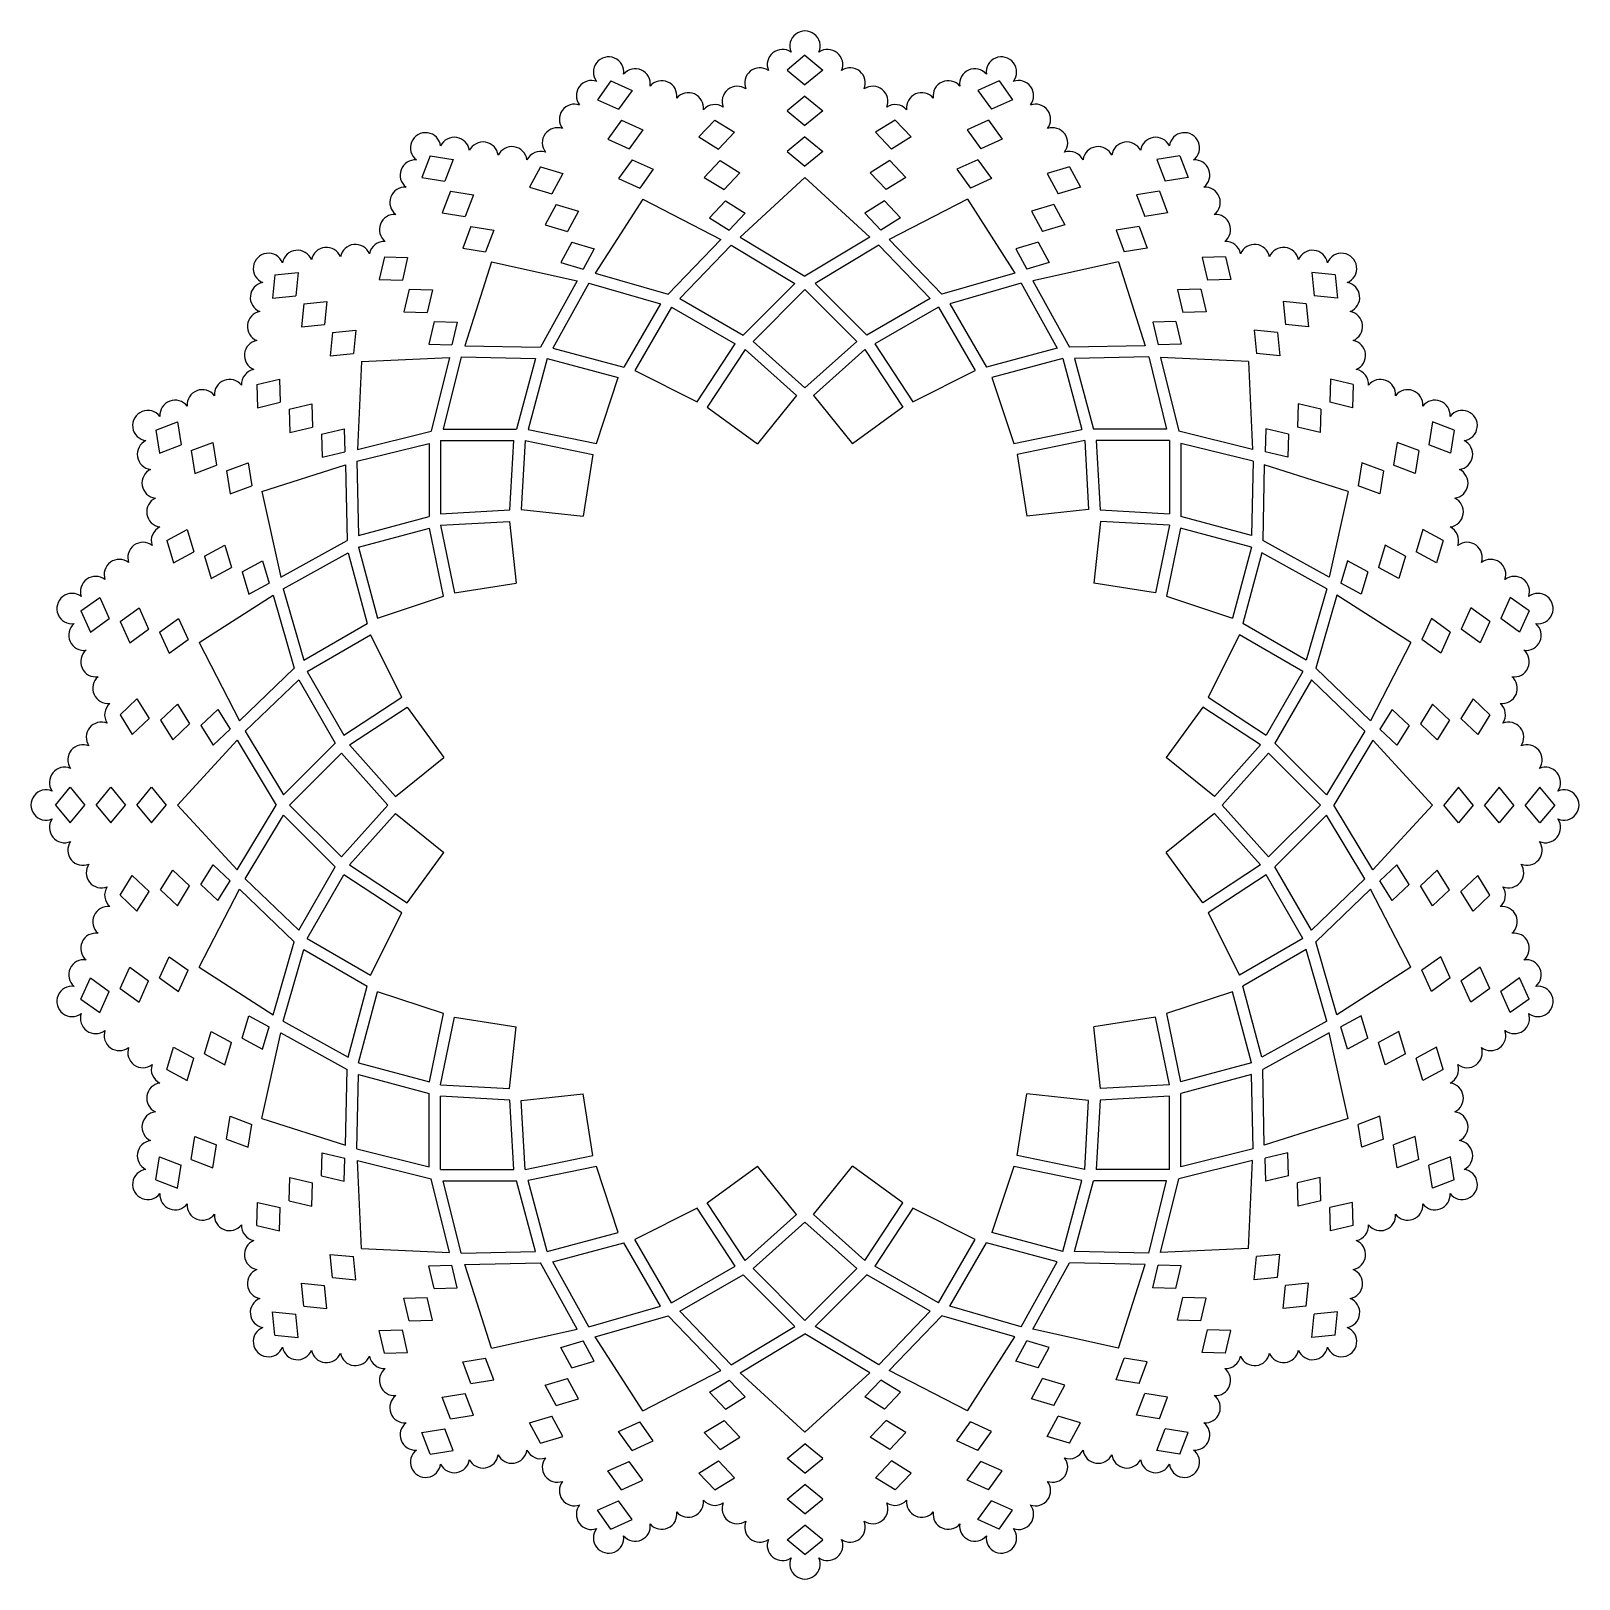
# Model space of a CAD drawing. Extents: x -93 to 331, y 65 to 273.
# Drawn here: x 127.1 to 331.1, y 64.9 to 268.9 of the extents above; entities that cross this region are included whole.
import ezdxf

# ---------------------------------------------------------------- set-up
doc = ezdxf.new("R2010")
doc.units = 0
doc.layers.get('0').update_dxf_attribs({"linetype": 'CONTINUOUS'})

msp = doc.modelspace()

# ---------------------------------------------------------------- linework, layer by layer
for p, q in [((229.08, 265.72), (226.71, 263.78)), ((229.08, 265.72), (231.45, 263.78)), ((226.71, 263.78), (229.08, 261.84)), ((231.45, 263.78), (229.08, 261.84)), ((203.51, 262.35), (201.72, 259.87)), ((203.51, 262.35), (206.31, 261.09)), ((254.65, 262.35), (251.86, 261.09)), ((254.65, 262.35), (256.44, 259.87)), ((201.72, 259.87), (204.52, 258.61)), ((206.31, 261.09), (204.52, 258.61)), ((229.08, 260.34), (226.71, 258.41)), ((229.08, 260.34), (231.45, 258.41)), ((251.86, 261.09), (253.65, 258.61)), ((256.44, 259.87), (253.65, 258.61)), ((204.9, 257.16), (203.11, 254.68)), ((204.9, 257.16), (207.7, 255.9)), ((217.2, 257.19), (215.1, 254.96)), ((217.2, 257.19), (219.8, 255.58)), ((226.71, 258.41), (229.08, 256.47)), ((231.45, 258.41), (229.08, 256.47)), ((240.96, 257.19), (238.36, 255.58)), ((240.96, 257.19), (243.06, 254.96)), ((253.26, 257.16), (250.47, 255.9)), ((253.26, 257.16), (255.05, 254.68)), ((207.7, 255.9), (205.91, 253.42)), ((219.8, 255.58), (217.7, 253.35)), ((238.36, 255.58), (240.46, 253.35)), ((250.47, 255.9), (252.26, 253.42)), ((203.11, 254.68), (205.91, 253.42)), ((215.1, 254.96), (217.7, 253.35)), ((229.08, 254.97), (226.71, 253.03)), ((226.71, 253.03), (229.08, 251.1)), ((229.08, 254.97), (231.45, 253.03)), ((231.45, 253.03), (229.08, 251.1)), ((243.06, 254.96), (240.46, 253.35)), ((255.05, 254.68), (252.26, 253.42)), ((179.69, 252.48), (178.6, 249.62)), ((179.69, 252.48), (182.71, 251.99)), ((182.71, 251.99), (181.63, 249.13)), ((194.24, 251.04), (192.79, 248.34)), ((194.24, 251.04), (197.17, 250.16)), ((206.3, 251.97), (204.51, 249.49)), ((206.3, 251.97), (209.09, 250.71)), ((217.9, 251.87), (215.8, 249.64)), ((217.9, 251.87), (220.5, 250.25)), ((240.26, 251.87), (237.66, 250.25)), ((240.26, 251.87), (242.36, 249.64)), ((251.87, 251.97), (249.08, 250.71)), ((251.87, 251.97), (253.66, 249.49)), ((263.92, 251.04), (260.99, 250.16)), ((263.92, 251.04), (265.37, 248.34)), ((278.47, 252.48), (275.45, 251.99)), ((275.45, 251.99), (276.54, 249.13)), ((278.47, 252.48), (279.56, 249.62)), ((178.6, 249.62), (181.63, 249.13)), ((197.17, 250.16), (195.72, 247.46)), ((204.51, 249.49), (207.3, 248.23)), ((209.09, 250.71), (207.3, 248.23)), ((215.8, 249.64), (218.41, 248.03)), ((220.5, 250.25), (218.41, 248.03)), ((229.08, 249.6), (220.52, 241.77)), ((229.08, 249.6), (237.64, 241.77)), ((237.66, 250.25), (239.76, 248.03)), ((242.36, 249.64), (239.76, 248.03)), ((249.08, 250.71), (250.87, 248.23)), ((253.66, 249.49), (250.87, 248.23)), ((260.99, 250.16), (262.44, 247.46)), ((279.56, 249.62), (276.54, 249.13)), ((182.38, 247.83), (181.29, 244.97)), ((182.38, 247.83), (185.4, 247.34)), ((185.4, 247.34), (184.31, 244.47)), ((192.79, 248.34), (195.72, 247.46)), ((265.37, 248.34), (262.44, 247.46)), ((275.79, 247.83), (272.76, 247.34)), ((272.76, 247.34), (273.85, 244.47)), ((275.79, 247.83), (276.87, 244.97)), ((181.29, 244.97), (184.31, 244.47)), ((196.3, 246.08), (194.85, 243.38)), ((196.3, 246.08), (199.23, 245.2)), ((199.23, 245.2), (197.78, 242.5)), ((207.69, 246.78), (201.45, 237)), ((207.69, 246.78), (217.98, 241.43)), ((218.6, 246.54), (216.5, 244.31)), ((218.6, 246.54), (221.21, 244.93)), ((221.21, 244.93), (219.11, 242.7)), ((239.56, 246.54), (236.96, 244.93)), ((236.96, 244.93), (239.06, 242.7)), ((239.56, 246.54), (241.66, 244.31)), ((250.48, 246.78), (240.18, 241.43)), ((250.48, 246.78), (256.72, 237)), ((261.86, 246.08), (258.93, 245.2)), ((258.93, 245.2), (260.38, 242.5)), ((261.86, 246.08), (263.31, 243.38)), ((276.87, 244.97), (273.85, 244.47)), ((185.06, 243.18), (183.98, 240.31)), ((185.06, 243.18), (188.08, 242.68)), ((194.85, 243.38), (197.78, 242.5)), ((216.5, 244.31), (219.11, 242.7)), ((241.66, 244.31), (239.06, 242.7)), ((263.31, 243.38), (260.38, 242.5)), ((273.1, 243.18), (270.08, 242.68)), ((273.1, 243.18), (274.19, 240.31)), ((188.08, 242.68), (187, 239.82)), ((198.35, 241.11), (196.9, 238.42)), ((198.35, 241.11), (201.29, 240.23)), ((217.98, 241.43), (211.05, 234.24)), ((220.52, 241.77), (229.08, 236.61)), ((237.64, 241.77), (229.08, 236.61)), ((240.18, 241.43), (247.12, 234.24)), ((259.81, 241.11), (256.88, 240.23)), ((259.81, 241.11), (261.26, 238.42)), ((270.08, 242.68), (271.16, 239.82)), ((173.66, 239.16), (172.96, 236.18)), ((173.66, 239.16), (176.72, 239.07)), ((176.72, 239.07), (176.02, 236.09)), ((183.98, 240.31), (187, 239.82)), ((201.29, 240.23), (199.84, 237.54)), ((219.37, 240.71), (212.57, 233.66)), ((219.37, 240.71), (227.76, 235.66)), ((238.79, 240.71), (230.41, 235.66)), ((238.79, 240.71), (245.59, 233.66)), ((256.88, 240.23), (258.33, 237.54)), ((274.19, 240.31), (271.16, 239.82)), ((284.5, 239.16), (281.44, 239.07)), ((281.44, 239.07), (282.14, 236.09)), ((284.5, 239.16), (285.21, 236.18)), ((159.23, 236.78), (158.92, 233.74)), ((159.23, 236.78), (162.28, 237.09)), ((162.28, 237.09), (161.97, 234.04)), ((187.75, 238.52), (184.25, 227.46)), ((187.75, 238.52), (199.08, 236.02)), ((196.9, 238.42), (199.84, 237.54)), ((201.45, 237), (211.05, 234.24)), ((256.72, 237), (247.12, 234.24)), ((261.26, 238.42), (258.33, 237.54)), ((270.41, 238.52), (259.09, 236.02)), ((270.41, 238.52), (273.91, 227.46)), ((298.93, 236.78), (295.89, 237.09)), ((295.89, 237.09), (296.19, 234.04)), ((298.93, 236.78), (299.24, 233.74)), ((172.96, 236.18), (176.02, 236.09)), ((176.93, 234.9), (176.23, 231.92)), ((176.93, 234.9), (179.99, 234.8)), ((179.99, 234.8), (179.29, 231.82)), ((199.08, 236.02), (194.24, 227.27)), ((200.6, 235.68), (195.87, 227.11)), ((200.6, 235.68), (210.02, 232.97)), ((227.76, 235.66), (220.93, 228.84)), ((229.08, 234.86), (222.24, 228.03)), ((229.08, 234.86), (235.92, 228.03)), ((230.41, 235.66), (237.23, 228.84)), ((257.56, 235.68), (248.15, 232.97)), ((257.56, 235.68), (262.3, 227.11)), ((259.09, 236.02), (263.92, 227.27)), ((281.23, 234.9), (278.17, 234.8)), ((278.17, 234.8), (278.87, 231.82)), ((281.23, 234.9), (281.93, 231.92)), ((285.21, 236.18), (282.14, 236.09)), ((158.92, 233.74), (161.97, 234.04)), ((163.03, 232.98), (162.72, 229.94)), ((163.03, 232.98), (166.08, 233.29)), ((166.08, 233.29), (165.77, 230.25)), ((210.02, 232.97), (205.19, 224.62)), ((212.57, 233.66), (220.93, 228.84)), ((245.59, 233.66), (237.23, 228.84)), ((248.15, 232.97), (252.98, 224.62)), ((295.13, 232.98), (292.09, 233.29)), ((292.09, 233.29), (292.4, 230.25)), ((295.13, 232.98), (295.44, 229.94)), ((299.24, 233.74), (296.19, 234.04)), ((176.23, 231.92), (179.29, 231.82)), ((180.2, 230.63), (179.5, 227.65)), ((180.2, 230.63), (183.26, 230.54)), ((183.26, 230.54), (182.56, 227.56)), ((211.5, 232.54), (206.66, 224.17)), ((211.5, 232.54), (219.88, 227.71)), ((246.66, 232.54), (238.29, 227.71)), ((246.66, 232.54), (251.5, 224.17)), ((277.96, 230.63), (274.9, 230.54)), ((274.9, 230.54), (275.6, 227.56)), ((277.96, 230.63), (278.66, 227.65)), ((281.93, 231.92), (278.87, 231.82)), ((162.72, 229.94), (165.77, 230.25)), ((166.83, 229.18), (166.52, 226.14)), ((166.83, 229.18), (169.87, 229.49)), ((169.87, 229.49), (169.57, 226.45)), ((288.29, 229.49), (288.6, 226.45)), ((291.33, 229.18), (288.29, 229.49)), ((291.33, 229.18), (291.64, 226.14)), ((295.44, 229.94), (292.4, 230.25)), ((166.52, 226.14), (169.57, 226.45)), ((179.5, 227.65), (182.56, 227.56)), ((184.25, 227.46), (194.24, 227.27)), ((195.87, 227.11), (205.19, 224.62)), ((214.85, 220.05), (219.88, 227.71)), ((221.18, 226.96), (216.19, 219.36)), ((221.18, 226.96), (227.96, 220.91)), ((222.24, 228.03), (229.08, 221.92)), ((229.08, 221.92), (235.92, 228.03)), ((236.98, 226.96), (230.2, 220.91)), ((236.98, 226.96), (241.97, 219.36)), ((238.29, 227.71), (243.31, 220.05)), ((262.3, 227.11), (252.98, 224.62)), ((273.91, 227.46), (263.92, 227.27)), ((278.66, 227.65), (275.6, 227.56)), ((291.64, 226.14), (288.6, 226.45)), ((170.63, 225.39), (170.11, 213.79)), ((170.63, 225.39), (182.22, 225.9)), ((182.22, 225.9), (179.81, 216.2)), ((183.78, 225.97), (181.42, 216.46)), ((183.78, 225.97), (193.57, 225.79)), ((193.57, 225.79), (191.07, 216.47)), ((195.12, 225.76), (192.61, 216.42)), ((195.12, 225.76), (204.46, 223.26)), ((263.04, 225.76), (253.7, 223.26)), ((263.04, 225.76), (265.55, 216.42)), ((274.38, 225.97), (264.59, 225.79)), ((264.59, 225.79), (267.09, 216.47)), ((274.38, 225.97), (276.74, 216.46)), ((287.54, 225.39), (275.94, 225.9)), ((275.94, 225.9), (278.35, 216.2)), ((287.54, 225.39), (288.05, 213.79)), ((156.86, 222.35), (159.84, 223.06)), ((159.84, 223.06), (159.93, 220)), ((201.59, 214.55), (204.46, 223.26)), ((206.66, 224.17), (214.85, 220.05)), ((243.31, 220.05), (251.5, 224.17)), ((253.7, 223.26), (256.58, 214.55)), ((298.33, 223.06), (298.24, 220)), ((301.31, 222.35), (298.33, 223.06)), ((156.86, 222.35), (156.95, 219.29)), ((227.96, 220.91), (222.82, 214.51)), ((230.2, 220.91), (235.35, 214.51)), ((301.31, 222.35), (301.22, 219.29)), ((156.95, 219.29), (159.93, 220)), ((161.12, 219.08), (164.1, 219.79)), ((161.12, 219.08), (161.21, 216.02)), ((164.1, 219.79), (164.19, 216.72)), ((216.19, 219.36), (222.82, 214.51)), ((241.97, 219.36), (235.35, 214.51)), ((294.06, 219.79), (293.97, 216.72)), ((297.05, 219.08), (294.06, 219.79)), ((297.05, 219.08), (296.95, 216.02)), ((301.22, 219.29), (298.24, 220)), ((143.53, 216.32), (146.39, 217.41)), ((143.53, 216.32), (144.02, 213.3)), ((146.39, 217.41), (146.89, 214.39)), ((161.21, 216.02), (164.19, 216.72)), ((165.38, 215.81), (168.36, 216.51)), ((168.36, 216.51), (168.45, 213.45)), ((181.42, 216.46), (191.07, 216.47)), ((192.61, 216.42), (201.59, 214.55)), ((256.58, 214.55), (265.55, 216.42)), ((276.74, 216.46), (267.09, 216.47)), ((289.8, 216.51), (289.71, 213.45)), ((292.78, 215.81), (289.8, 216.51)), ((296.95, 216.02), (293.97, 216.72)), ((311.77, 217.41), (311.28, 214.39)), ((314.63, 216.32), (311.77, 217.41)), ((314.63, 216.32), (314.14, 213.3)), ((144.02, 213.3), (146.89, 214.39)), ((148.18, 213.64), (151.05, 214.72)), ((151.05, 214.72), (151.54, 211.7)), ((165.38, 215.81), (165.47, 212.75)), ((170.04, 212.23), (179.55, 214.59)), ((170.11, 213.79), (179.81, 216.2)), ((179.55, 214.59), (179.54, 204.94)), ((181.05, 214.96), (181.04, 205.3)), ((181.05, 214.96), (190.72, 214.97)), ((190.2, 205.81), (190.72, 214.97)), ((192.22, 214.97), (191.7, 205.89)), ((192.22, 214.97), (201.12, 213.12)), ((265.94, 214.97), (257.04, 213.12)), ((265.94, 214.97), (266.46, 205.89)), ((267.44, 214.97), (267.96, 205.81)), ((277.11, 214.96), (267.44, 214.97)), ((277.11, 214.96), (277.12, 205.3)), ((288.05, 213.79), (278.35, 216.2)), ((278.61, 214.59), (278.62, 204.94)), ((288.12, 212.23), (278.61, 214.59)), ((292.78, 215.81), (292.69, 212.75)), ((307.12, 214.72), (306.62, 211.7)), ((309.98, 213.64), (307.12, 214.72)), ((314.14, 213.3), (311.28, 214.39)), ((148.18, 213.64), (148.68, 210.62)), ((165.47, 212.75), (168.45, 213.45)), ((170.04, 212.23), (170.23, 202.44)), ((201.12, 213.12), (199.87, 205.01)), ((257.04, 213.12), (258.3, 205.01)), ((288.12, 212.23), (287.94, 202.44)), ((292.69, 212.75), (289.71, 213.45)), ((309.98, 213.64), (309.49, 210.62)), ((148.68, 210.62), (151.54, 211.7)), ((152.84, 210.95), (155.7, 212.04)), ((152.84, 210.95), (153.33, 207.93)), ((155.7, 212.04), (156.19, 209.01)), ((157.49, 208.26), (168.55, 211.76)), ((168.55, 211.76), (168.74, 201.77)), ((289.61, 211.76), (289.42, 201.77)), ((300.67, 208.26), (289.61, 211.76)), ((302.46, 212.04), (301.97, 209.01)), ((305.33, 210.95), (302.46, 212.04)), ((305.33, 210.95), (304.83, 207.93)), ((309.49, 210.62), (306.62, 211.7)), ((153.33, 207.93), (156.19, 209.01)), ((157.49, 208.26), (159.99, 196.94)), ((300.67, 208.26), (298.17, 196.94)), ((304.83, 207.93), (301.97, 209.01)), ((170.23, 202.44), (179.54, 204.94)), ((181.04, 205.3), (190.2, 205.81)), ((181.04, 203.79), (190.12, 204.31)), ((190.12, 204.31), (191.01, 196.15)), ((191.7, 205.89), (199.87, 205.01)), ((266.46, 205.89), (258.3, 205.01)), ((268.04, 204.31), (267.16, 196.15)), ((267.96, 205.81), (277.12, 205.3)), ((277.12, 203.79), (268.04, 204.31)), ((287.94, 202.44), (278.62, 204.94)), ((144.97, 201.77), (147.67, 203.22)), ((147.67, 203.22), (148.55, 200.29)), ((170.25, 200.9), (179.59, 203.4)), ((181.46, 194.43), (179.59, 203.4)), ((181.04, 203.79), (182.89, 194.89)), ((277.12, 203.79), (275.27, 194.89)), ((278.57, 203.4), (276.7, 194.43)), ((287.91, 200.9), (278.57, 203.4)), ((310.49, 203.22), (309.61, 200.29)), ((313.19, 201.77), (310.49, 203.22)), ((144.97, 201.77), (145.85, 198.84)), ((145.85, 198.84), (148.55, 200.29)), ((149.94, 199.71), (152.63, 201.17)), ((152.63, 201.17), (153.51, 198.23)), ((159.99, 196.94), (168.74, 201.77)), ((160.33, 195.41), (168.9, 200.15)), ((168.9, 200.15), (171.39, 190.83)), ((170.25, 200.9), (172.75, 191.55)), ((287.91, 200.9), (285.41, 191.55)), ((289.26, 200.15), (286.77, 190.83)), ((297.83, 195.41), (289.26, 200.15)), ((298.17, 196.94), (289.42, 201.77)), ((305.53, 201.17), (304.65, 198.23)), ((308.23, 199.71), (305.53, 201.17)), ((312.31, 198.84), (309.61, 200.29)), ((313.19, 201.77), (312.31, 198.84)), ((149.94, 199.71), (150.82, 196.78)), ((150.82, 196.78), (153.51, 198.23)), ((154.9, 197.66), (157.6, 199.11)), ((157.6, 199.11), (158.48, 196.18)), ((300.57, 199.11), (299.69, 196.18)), ((303.26, 197.66), (300.57, 199.11)), ((307.35, 196.78), (304.65, 198.23)), ((308.23, 199.71), (307.35, 196.78)), ((154.9, 197.66), (155.78, 194.73)), ((155.78, 194.73), (158.48, 196.18)), ((182.89, 194.89), (191.01, 196.15)), ((275.27, 194.89), (267.16, 196.15)), ((302.38, 194.73), (299.69, 196.18)), ((303.26, 197.66), (302.38, 194.73)), ((133.66, 192.5), (136.15, 194.29)), ((136.15, 194.29), (137.4, 191.5)), ((149.23, 188.33), (159.01, 194.57)), ((159.01, 194.57), (161.78, 184.97)), ((160.33, 195.41), (163.04, 186)), ((172.75, 191.55), (181.46, 194.43)), ((276.7, 194.43), (285.41, 191.55)), ((297.83, 195.41), (295.12, 186)), ((299.15, 194.57), (296.39, 184.97)), ((308.93, 188.33), (299.15, 194.57)), ((322.02, 194.29), (320.76, 191.5)), ((324.5, 192.5), (322.02, 194.29)), ((133.66, 192.5), (134.92, 189.71)), ((138.85, 191.11), (141.34, 192.9)), ((141.34, 192.9), (142.59, 190.11)), ((316.83, 192.9), (315.57, 190.11)), ((319.31, 191.11), (316.83, 192.9)), ((324.5, 192.5), (323.24, 189.71)), ((134.92, 189.71), (137.4, 191.5)), ((138.85, 191.11), (140.11, 188.32)), ((140.11, 188.32), (142.59, 190.11)), ((144.04, 189.72), (146.53, 191.51)), ((146.53, 191.51), (147.78, 188.72)), ((163.04, 186), (171.39, 190.83)), ((295.12, 186), (286.77, 190.83)), ((311.64, 191.51), (310.38, 188.72)), ((314.12, 189.72), (311.64, 191.51)), ((318.05, 188.32), (315.57, 190.11)), ((319.31, 191.11), (318.05, 188.32)), ((323.24, 189.71), (320.76, 191.5)), ((144.04, 189.72), (145.3, 186.93)), ((145.3, 186.93), (147.78, 188.72)), ((149.23, 188.33), (154.58, 178.03)), ((163.47, 184.51), (171.84, 189.35)), ((175.97, 181.16), (171.84, 189.35)), ((286.32, 189.35), (282.2, 181.16)), ((294.69, 184.51), (286.32, 189.35)), ((308.93, 188.33), (303.58, 178.03)), ((312.86, 186.93), (310.38, 188.72)), ((314.12, 189.72), (312.86, 186.93)), ((154.58, 178.03), (161.78, 184.97)), ((163.47, 184.51), (168.3, 176.14)), ((294.69, 184.51), (289.86, 176.14)), ((303.58, 178.03), (296.39, 184.97)), ((155.3, 176.64), (162.36, 183.44)), ((162.36, 183.44), (167.17, 175.08)), ((295.81, 183.44), (290.99, 175.08)), ((302.86, 176.64), (295.81, 183.44)), ((138.82, 178.81), (141.05, 180.91)), ((141.05, 180.91), (142.66, 178.31)), ((144.15, 178.11), (146.38, 180.21)), ((146.38, 180.21), (147.99, 177.61)), ((168.3, 176.14), (175.97, 181.16)), ((169.05, 174.84), (176.65, 179.82)), ((176.65, 179.82), (181.5, 173.2)), ((281.51, 179.82), (276.66, 173.2)), ((289.11, 174.84), (281.51, 179.82)), ((282.2, 181.16), (289.86, 176.14)), ((311.79, 180.21), (310.18, 177.61)), ((314.01, 178.11), (311.79, 180.21)), ((317.11, 180.91), (315.5, 178.31)), ((319.34, 178.81), (317.11, 180.91)), ((138.82, 178.81), (140.43, 176.21)), ((140.43, 176.21), (142.66, 178.31)), ((144.15, 178.11), (145.76, 175.51)), ((145.76, 175.51), (147.99, 177.61)), ((149.47, 177.41), (151.7, 179.51)), ((151.7, 179.51), (153.31, 176.91)), ((306.46, 179.51), (304.85, 176.91)), ((308.69, 177.41), (306.46, 179.51)), ((312.4, 175.51), (310.18, 177.61)), ((314.01, 178.11), (312.4, 175.51)), ((317.73, 176.21), (315.5, 178.31)), ((319.34, 178.81), (317.73, 176.21)), ((146.41, 166.93), (154.25, 175.49)), ((149.47, 177.41), (151.08, 174.81)), ((151.08, 174.81), (153.31, 176.91)), ((154.25, 175.49), (159.4, 166.93)), ((155.3, 176.64), (160.36, 168.26)), ((302.86, 176.64), (297.81, 168.26)), ((303.91, 175.49), (298.76, 166.93)), ((311.75, 166.93), (303.91, 175.49)), ((307.08, 174.81), (304.85, 176.91)), ((308.69, 177.41), (307.08, 174.81)), ((160.36, 168.26), (167.17, 175.08)), ((161.15, 166.93), (167.99, 173.77)), ((174.09, 166.93), (167.99, 173.77)), ((169.05, 174.84), (175.1, 168.05)), ((289.11, 174.84), (283.06, 168.05)), ((290.18, 173.77), (284.07, 166.93)), ((297.01, 166.93), (290.18, 173.77)), ((297.81, 168.26), (290.99, 175.08)), ((175.1, 168.05), (181.5, 173.2)), ((283.06, 168.05), (276.66, 173.2)), ((130.3, 166.93), (132.23, 169.3)), ((132.23, 169.3), (134.17, 166.93)), ((135.67, 166.93), (137.61, 169.3)), ((137.61, 169.3), (139.54, 166.93)), ((141.04, 166.93), (142.98, 169.3)), ((142.98, 169.3), (144.91, 166.93)), ((315.18, 169.3), (313.25, 166.93)), ((317.12, 166.93), (315.18, 169.3)), ((320.56, 169.3), (318.62, 166.93)), ((322.49, 166.93), (320.56, 169.3)), ((325.93, 169.3), (323.99, 166.93)), ((327.87, 166.93), (325.93, 169.3)), ((130.3, 166.93), (132.23, 164.56)), ((132.23, 164.56), (134.17, 166.93)), ((135.67, 166.93), (137.61, 164.56)), ((137.61, 164.56), (139.54, 166.93)), ((141.04, 166.93), (142.98, 164.56)), ((142.98, 164.56), (144.91, 166.93)), ((146.41, 166.93), (154.25, 158.37)), ((154.25, 158.37), (159.4, 166.93)), ((155.3, 157.22), (160.36, 165.61)), ((160.36, 165.61), (167.17, 158.78)), ((161.15, 166.93), (167.99, 160.09)), ((167.99, 160.09), (174.09, 166.93)), ((169.05, 159.03), (175.1, 165.81)), ((175.1, 165.81), (181.5, 160.67)), ((283.06, 165.81), (276.66, 160.67)), ((289.11, 159.03), (283.06, 165.81)), ((284.07, 166.93), (290.18, 160.09)), ((297.01, 166.93), (290.18, 160.09)), ((297.81, 165.61), (290.99, 158.78)), ((302.86, 157.22), (297.81, 165.61)), ((303.91, 158.37), (298.76, 166.93)), ((311.75, 166.93), (303.91, 158.37)), ((315.18, 164.56), (313.25, 166.93)), ((317.12, 166.93), (315.18, 164.56)), ((320.56, 164.56), (318.62, 166.93)), ((322.49, 166.93), (320.56, 164.56)), ((325.93, 164.56), (323.99, 166.93)), ((327.87, 166.93), (325.93, 164.56)), ((176.65, 154.04), (181.5, 160.67)), ((281.51, 154.04), (276.66, 160.67)), ((138.82, 155.05), (140.43, 157.65)), ((140.43, 157.65), (142.66, 155.55)), ((144.15, 155.75), (145.76, 158.35)), ((145.76, 158.35), (147.99, 156.26)), ((149.47, 156.45), (151.08, 159.06)), ((151.08, 159.06), (153.31, 156.96)), ((155.3, 157.22), (162.36, 150.42)), ((162.36, 150.42), (167.17, 158.78)), ((163.47, 149.35), (168.3, 157.73)), ((175.97, 152.7), (168.3, 157.73)), ((169.05, 159.03), (176.65, 154.04)), ((289.11, 159.03), (281.51, 154.04)), ((289.86, 157.73), (282.2, 152.7)), ((294.69, 149.35), (289.86, 157.73)), ((295.81, 150.42), (290.99, 158.78)), ((302.86, 157.22), (295.81, 150.42)), ((307.08, 159.06), (304.85, 156.96)), ((308.69, 156.45), (307.08, 159.06)), ((312.4, 158.35), (310.18, 156.26)), ((314.01, 155.75), (312.4, 158.35)), ((317.73, 157.65), (315.5, 155.55)), ((319.34, 155.05), (317.73, 157.65)), ((138.82, 155.05), (141.05, 152.95)), ((141.05, 152.95), (142.66, 155.55)), ((144.15, 155.75), (146.38, 153.65)), ((146.38, 153.65), (147.99, 156.26)), ((149.23, 145.54), (154.58, 155.83)), ((149.47, 156.45), (151.7, 154.35)), ((151.7, 154.35), (153.31, 156.96)), ((154.58, 155.83), (161.78, 148.9)), ((303.58, 155.83), (296.39, 148.9)), ((308.93, 145.54), (303.58, 155.83)), ((306.46, 154.35), (304.85, 156.96)), ((308.69, 156.45), (306.46, 154.35)), ((311.79, 153.65), (310.18, 156.26)), ((314.01, 155.75), (311.79, 153.65)), ((317.11, 152.95), (315.5, 155.55)), ((319.34, 155.05), (317.11, 152.95)), ((171.84, 144.51), (175.97, 152.7)), ((282.2, 152.7), (286.32, 144.51)), ((163.47, 149.35), (171.84, 144.51)), ((294.69, 149.35), (286.32, 144.51)), ((144.04, 144.15), (145.3, 146.94)), ((145.3, 146.94), (147.78, 145.15)), ((159.01, 139.3), (161.78, 148.9)), ((160.33, 138.45), (163.04, 147.87)), ((163.04, 147.87), (171.39, 143.04)), ((295.12, 147.87), (286.77, 143.04)), ((297.83, 138.45), (295.12, 147.87)), ((299.15, 139.3), (296.39, 148.9)), ((312.86, 146.94), (310.38, 145.15)), ((314.12, 144.15), (312.86, 146.94)), ((138.85, 142.75), (140.11, 145.55)), ((140.11, 145.55), (142.59, 143.76)), ((146.53, 142.36), (147.78, 145.15)), ((149.23, 145.54), (159.01, 139.3)), ((308.93, 145.54), (299.15, 139.3)), ((311.64, 142.36), (310.38, 145.15)), ((318.05, 145.55), (315.57, 143.76)), ((319.31, 142.75), (318.05, 145.55)), ((133.66, 141.36), (134.92, 144.16)), ((134.92, 144.16), (137.4, 142.37)), ((141.34, 140.96), (142.59, 143.76)), ((144.04, 144.15), (146.53, 142.36)), ((168.9, 133.72), (171.39, 143.04)), ((289.26, 133.72), (286.77, 143.04)), ((314.12, 144.15), (311.64, 142.36)), ((316.83, 140.96), (315.57, 143.76)), ((323.24, 144.16), (320.76, 142.37)), ((324.5, 141.36), (323.24, 144.16)), ((133.66, 141.36), (136.15, 139.57)), ((136.15, 139.57), (137.4, 142.37)), ((138.85, 142.75), (141.34, 140.96)), ((170.25, 132.97), (172.75, 142.31)), ((181.46, 139.44), (172.75, 142.31)), ((285.41, 142.31), (276.7, 139.44)), ((287.91, 132.97), (285.41, 142.31)), ((319.31, 142.75), (316.83, 140.96)), ((322.02, 139.57), (320.76, 142.37)), ((324.5, 141.36), (322.02, 139.57)), ((154.9, 136.2), (155.78, 139.14)), ((155.78, 139.14), (158.48, 137.69)), ((179.59, 130.46), (181.46, 139.44)), ((181.04, 130.07), (182.89, 138.97)), ((182.89, 138.97), (191.01, 137.72)), ((275.27, 138.97), (267.16, 137.72)), ((277.12, 130.07), (275.27, 138.97)), ((276.7, 139.44), (278.57, 130.46)), ((302.38, 139.14), (299.69, 137.69)), ((303.26, 136.2), (302.38, 139.14)), ((149.94, 134.15), (150.82, 137.08)), ((150.82, 137.08), (153.51, 135.63)), ((157.49, 125.6), (159.99, 136.93)), ((157.6, 134.75), (158.48, 137.69)), ((159.99, 136.93), (168.74, 132.09)), ((160.33, 138.45), (168.9, 133.72)), ((190.12, 129.56), (191.01, 137.72)), ((268.04, 129.56), (267.16, 137.72)), ((297.83, 138.45), (289.26, 133.72)), ((298.17, 136.93), (289.42, 132.09)), ((300.67, 125.6), (298.17, 136.93)), ((300.57, 134.75), (299.69, 137.69)), ((307.35, 137.08), (304.65, 135.63)), ((308.23, 134.15), (307.35, 137.08)), ((144.97, 132.09), (145.85, 135.02)), ((145.85, 135.02), (148.55, 133.57)), ((152.63, 132.7), (153.51, 135.63)), ((154.9, 136.2), (157.6, 134.75)), ((303.26, 136.2), (300.57, 134.75)), ((305.53, 132.7), (304.65, 135.63)), ((312.31, 135.02), (309.61, 133.57)), ((313.19, 132.09), (312.31, 135.02)), ((147.67, 130.64), (148.55, 133.57)), ((149.94, 134.15), (152.63, 132.7)), ((170.25, 132.97), (179.59, 130.46)), ((287.91, 132.97), (278.57, 130.46)), ((308.23, 134.15), (305.53, 132.7)), ((310.49, 130.64), (309.61, 133.57)), ((144.97, 132.09), (147.67, 130.64)), ((168.55, 122.1), (168.74, 132.09)), ((170.04, 121.63), (170.23, 131.42)), ((170.23, 131.42), (179.54, 128.92)), ((287.94, 131.42), (278.62, 128.92)), ((288.12, 121.63), (287.94, 131.42)), ((289.61, 122.1), (289.42, 132.09)), ((313.19, 132.09), (310.49, 130.64)), ((179.55, 119.27), (179.54, 128.92)), ((181.04, 130.07), (190.12, 129.56)), ((181.05, 118.9), (181.04, 128.57)), ((190.2, 128.05), (181.04, 128.57)), ((191.7, 127.97), (199.87, 128.86)), ((201.12, 120.74), (199.87, 128.86)), ((257.04, 120.74), (258.3, 128.86)), ((266.46, 127.97), (258.3, 128.86)), ((277.12, 128.57), (267.96, 128.05)), ((277.12, 130.07), (268.04, 129.56)), ((277.11, 118.9), (277.12, 128.57)), ((278.61, 119.27), (278.62, 128.92)), ((190.72, 118.89), (190.2, 128.05)), ((192.22, 118.89), (191.7, 127.97)), ((265.94, 118.89), (266.46, 127.97)), ((267.96, 128.05), (267.44, 118.89)), ((152.84, 122.91), (153.33, 125.93)), ((153.33, 125.93), (156.19, 124.85)), ((155.7, 121.83), (156.19, 124.85)), ((157.49, 125.6), (168.55, 122.1)), ((300.67, 125.6), (289.61, 122.1)), ((304.83, 125.93), (301.97, 124.85)), ((302.46, 121.83), (301.97, 124.85)), ((305.33, 122.91), (304.83, 125.93)), ((148.18, 120.23), (148.68, 123.25)), ((148.68, 123.25), (151.54, 122.16)), ((152.84, 122.91), (155.7, 121.83)), ((305.33, 122.91), (302.46, 121.83)), ((309.49, 123.25), (306.62, 122.16)), ((309.98, 120.23), (309.49, 123.25)), ((143.53, 117.54), (144.02, 120.56)), ((144.02, 120.56), (146.89, 119.48)), ((151.05, 119.14), (151.54, 122.16)), ((165.38, 118.05), (165.47, 121.11)), ((165.47, 121.11), (168.45, 120.41)), ((168.36, 117.35), (168.45, 120.41)), ((170.04, 121.63), (179.55, 119.27)), ((192.22, 118.89), (201.12, 120.74)), ((265.94, 118.89), (257.04, 120.74)), ((288.12, 121.63), (278.61, 119.27)), ((292.69, 121.11), (289.71, 120.41)), ((289.8, 117.35), (289.71, 120.41)), ((292.78, 118.05), (292.69, 121.11)), ((307.12, 119.14), (306.62, 122.16)), ((314.14, 120.56), (311.28, 119.48)), ((314.63, 117.54), (314.14, 120.56)), ((146.39, 116.45), (146.89, 119.48)), ((148.18, 120.23), (151.05, 119.14)), ((170.63, 108.48), (170.11, 120.07)), ((170.11, 120.07), (179.81, 117.66)), ((181.05, 118.9), (190.72, 118.89)), ((201.59, 119.31), (192.61, 117.44)), ((204.46, 110.6), (201.59, 119.31)), ((216.19, 114.5), (222.82, 119.35)), ((227.96, 112.95), (222.82, 119.35)), ((230.2, 112.95), (235.35, 119.35)), ((241.97, 114.5), (235.35, 119.35)), ((256.58, 119.31), (253.7, 110.6)), ((265.55, 117.44), (256.58, 119.31)), ((277.11, 118.9), (267.44, 118.89)), ((288.05, 120.07), (278.35, 117.66)), ((287.54, 108.48), (288.05, 120.07)), ((309.98, 120.23), (307.12, 119.14)), ((311.77, 116.45), (311.28, 119.48)), ((143.53, 117.54), (146.39, 116.45)), ((161.12, 114.78), (161.21, 117.84)), ((161.21, 117.84), (164.19, 117.14)), ((164.1, 114.08), (164.19, 117.14)), ((165.38, 118.05), (168.36, 117.35)), ((182.22, 107.96), (179.81, 117.66)), ((181.42, 117.4), (191.07, 117.39)), ((183.78, 107.89), (181.42, 117.4)), ((193.57, 108.08), (191.07, 117.39)), ((195.12, 108.11), (192.61, 117.44)), ((263.04, 108.11), (265.55, 117.44)), ((264.59, 108.08), (267.09, 117.39)), ((276.74, 117.4), (267.09, 117.39)), ((274.38, 107.89), (276.74, 117.4)), ((275.94, 107.96), (278.35, 117.66)), ((292.78, 118.05), (289.8, 117.35)), ((296.95, 117.84), (293.97, 117.14)), ((294.06, 114.08), (293.97, 117.14)), ((297.05, 114.78), (296.95, 117.84)), ((314.63, 117.54), (311.77, 116.45)), ((156.86, 111.51), (156.95, 114.57)), ((156.95, 114.57), (159.93, 113.87)), ((161.12, 114.78), (164.1, 114.08)), ((221.18, 106.9), (216.19, 114.5)), ((236.98, 106.9), (241.97, 114.5)), ((297.05, 114.78), (294.06, 114.08)), ((301.22, 114.57), (298.24, 113.87)), ((301.31, 111.51), (301.22, 114.57)), ((159.84, 110.81), (159.93, 113.87)), ((214.85, 113.82), (206.66, 109.69)), ((219.88, 106.15), (214.85, 113.82)), ((221.18, 106.9), (227.96, 112.95)), ((236.98, 106.9), (230.2, 112.95)), ((243.31, 113.82), (238.29, 106.15)), ((251.5, 109.69), (243.31, 113.82)), ((298.33, 110.81), (298.24, 113.87)), ((156.86, 111.51), (159.84, 110.81)), ((195.12, 108.11), (204.46, 110.6)), ((229.08, 111.94), (222.24, 105.84)), ((235.92, 105.84), (229.08, 111.94)), ((263.04, 108.11), (253.7, 110.6)), ((301.31, 111.51), (298.33, 110.81)), ((170.63, 108.48), (182.22, 107.96)), ((195.87, 106.75), (205.19, 109.24)), ((210.02, 100.89), (205.19, 109.24)), ((211.5, 101.32), (206.66, 109.69)), ((246.66, 101.32), (251.5, 109.69)), ((248.15, 100.89), (252.98, 109.24)), ((262.3, 106.75), (252.98, 109.24)), ((287.54, 108.48), (275.94, 107.96)), ((166.52, 107.72), (169.57, 107.42)), ((166.83, 104.68), (166.52, 107.72)), ((169.87, 104.37), (169.57, 107.42)), ((179.5, 106.21), (182.56, 106.3)), ((180.2, 103.23), (179.5, 106.21)), ((183.26, 103.32), (182.56, 106.3)), ((183.78, 107.89), (193.57, 108.08)), ((184.25, 106.4), (194.24, 106.59)), ((187.75, 95.34), (184.25, 106.4)), ((199.08, 97.84), (194.24, 106.59)), ((200.6, 98.18), (195.87, 106.75)), ((211.5, 101.32), (219.88, 106.15)), ((246.66, 101.32), (238.29, 106.15)), ((257.56, 98.18), (262.3, 106.75)), ((259.09, 97.84), (263.92, 106.59)), ((273.91, 106.4), (263.92, 106.59)), ((274.38, 107.89), (264.59, 108.08)), ((270.41, 95.34), (273.91, 106.4)), ((274.9, 103.32), (275.6, 106.3)), ((278.66, 106.21), (275.6, 106.3)), ((277.96, 103.23), (278.66, 106.21)), ((288.29, 104.37), (288.6, 107.42)), ((291.64, 107.72), (288.6, 107.42)), ((291.33, 104.68), (291.64, 107.72)), ((166.83, 104.68), (169.87, 104.37)), ((212.57, 100.21), (220.93, 105.03)), ((227.76, 98.21), (220.93, 105.03)), ((229.08, 99), (222.24, 105.84)), ((229.08, 99), (235.92, 105.84)), ((230.41, 98.21), (237.23, 105.03)), ((245.59, 100.21), (237.23, 105.03)), ((291.33, 104.68), (288.29, 104.37)), ((163.03, 100.88), (162.72, 103.93)), ((162.72, 103.93), (165.77, 103.62)), ((166.08, 100.57), (165.77, 103.62)), ((176.23, 101.95), (179.29, 102.04)), ((179.99, 99.06), (179.29, 102.04)), ((180.2, 103.23), (183.26, 103.32)), ((277.96, 103.23), (274.9, 103.32)), ((278.17, 99.06), (278.87, 102.04)), ((281.93, 101.95), (278.87, 102.04)), ((292.09, 100.57), (292.4, 103.62)), ((295.44, 103.93), (292.4, 103.62)), ((295.13, 100.88), (295.44, 103.93)), ((159.23, 97.08), (158.92, 100.13)), ((158.92, 100.13), (161.97, 99.82)), ((163.03, 100.88), (166.08, 100.57)), ((176.93, 98.97), (176.23, 101.95)), ((200.6, 98.18), (210.02, 100.89)), ((219.37, 93.15), (212.57, 100.21)), ((238.79, 93.15), (245.59, 100.21)), ((257.56, 98.18), (248.15, 100.89)), ((281.23, 98.97), (281.93, 101.95)), ((295.13, 100.88), (292.09, 100.57)), ((299.24, 100.13), (296.19, 99.82)), ((298.93, 97.08), (299.24, 100.13)), ((162.28, 96.77), (161.97, 99.82)), ((176.93, 98.97), (179.99, 99.06)), ((201.45, 96.86), (211.05, 99.63)), ((217.98, 92.43), (211.05, 99.63)), ((219.37, 93.15), (227.76, 98.21)), ((238.79, 93.15), (230.41, 98.21)), ((240.18, 92.43), (247.12, 99.63)), ((256.72, 96.86), (247.12, 99.63)), ((281.23, 98.97), (278.17, 99.06)), ((295.89, 96.77), (296.19, 99.82)), ((159.23, 97.08), (162.28, 96.77)), ((172.96, 97.69), (176.02, 97.78)), ((173.66, 94.71), (172.96, 97.69)), ((176.72, 94.8), (176.02, 97.78)), ((187.75, 95.34), (199.08, 97.84)), ((196.9, 95.45), (199.84, 96.33)), ((201.29, 93.63), (199.84, 96.33)), ((207.69, 87.08), (201.45, 96.86)), ((220.52, 92.1), (229.08, 97.25)), ((237.64, 92.1), (229.08, 97.25)), ((250.48, 87.08), (256.72, 96.86)), ((256.88, 93.63), (258.33, 96.33)), ((261.26, 95.45), (258.33, 96.33)), ((270.41, 95.34), (259.09, 97.84)), ((281.44, 94.8), (282.14, 97.78)), ((285.21, 97.69), (282.14, 97.78)), ((284.5, 94.71), (285.21, 97.69)), ((298.93, 97.08), (295.89, 96.77)), ((173.66, 94.71), (176.72, 94.8)), ((183.98, 93.55), (187, 94.04)), ((188.08, 91.18), (187, 94.04)), ((198.35, 92.75), (196.9, 95.45)), ((259.81, 92.75), (261.26, 95.45)), ((270.08, 91.18), (271.16, 94.04)), ((274.19, 93.55), (271.16, 94.04)), ((284.5, 94.71), (281.44, 94.8)), ((185.06, 90.69), (183.98, 93.55)), ((198.35, 92.75), (201.29, 93.63)), ((207.69, 87.08), (217.98, 92.43)), ((229.08, 84.27), (220.52, 92.1)), ((229.08, 84.27), (237.64, 92.1)), ((250.48, 87.08), (240.18, 92.43)), ((259.81, 92.75), (256.88, 93.63)), ((273.1, 90.69), (274.19, 93.55)), ((185.06, 90.69), (188.08, 91.18)), ((194.85, 90.48), (197.78, 91.36)), ((196.3, 87.79), (194.85, 90.48)), ((199.23, 88.67), (197.78, 91.36)), ((216.5, 89.55), (219.11, 91.16)), ((221.21, 88.93), (219.11, 91.16)), ((236.96, 88.93), (239.06, 91.16)), ((241.66, 89.55), (239.06, 91.16)), ((258.93, 88.67), (260.38, 91.36)), ((263.31, 90.48), (260.38, 91.36)), ((261.86, 87.79), (263.31, 90.48)), ((273.1, 90.69), (270.08, 91.18)), ((181.29, 88.9), (184.31, 89.39)), ((182.38, 86.03), (181.29, 88.9)), ((185.4, 86.53), (184.31, 89.39)), ((196.3, 87.79), (199.23, 88.67)), ((218.6, 87.32), (216.5, 89.55)), ((218.6, 87.32), (221.21, 88.93)), ((239.56, 87.32), (236.96, 88.93)), ((239.56, 87.32), (241.66, 89.55)), ((261.86, 87.79), (258.93, 88.67)), ((272.76, 86.53), (273.85, 89.39)), ((276.87, 88.9), (273.85, 89.39)), ((275.79, 86.03), (276.87, 88.9)), ((182.38, 86.03), (185.4, 86.53)), ((192.79, 85.52), (195.72, 86.4)), ((197.17, 83.7), (195.72, 86.4)), ((215.8, 84.23), (218.41, 85.84)), ((220.5, 83.61), (218.41, 85.84)), ((237.66, 83.61), (239.76, 85.84)), ((242.36, 84.23), (239.76, 85.84)), ((260.99, 83.7), (262.44, 86.4)), ((265.37, 85.52), (262.44, 86.4)), ((275.79, 86.03), (272.76, 86.53)), ((178.6, 84.24), (181.63, 84.74)), ((179.69, 81.38), (178.6, 84.24)), ((182.71, 81.87), (181.63, 84.74)), ((194.24, 82.82), (192.79, 85.52)), ((194.24, 82.82), (197.17, 83.7)), ((204.51, 84.38), (207.3, 85.63)), ((206.3, 81.89), (204.51, 84.38)), ((209.09, 83.15), (207.3, 85.63)), ((217.9, 82), (215.8, 84.23)), ((240.26, 82), (242.36, 84.23)), ((249.08, 83.15), (250.87, 85.63)), ((253.66, 84.38), (250.87, 85.63)), ((251.87, 81.89), (253.66, 84.38)), ((263.92, 82.82), (260.99, 83.7)), ((263.92, 82.82), (265.37, 85.52)), ((275.45, 81.87), (276.54, 84.74)), ((279.56, 84.24), (276.54, 84.74)), ((278.47, 81.38), (279.56, 84.24)), ((179.69, 81.38), (182.71, 81.87)), ((206.3, 81.89), (209.09, 83.15)), ((217.9, 82), (220.5, 83.61)), ((226.71, 80.83), (229.08, 82.77)), ((231.45, 80.83), (229.08, 82.77)), ((240.26, 82), (237.66, 83.61)), ((251.87, 81.89), (249.08, 83.15)), ((278.47, 81.38), (275.45, 81.87)), ((203.11, 79.19), (205.91, 80.44)), ((207.7, 77.96), (205.91, 80.44)), ((215.1, 78.9), (217.7, 80.51)), ((219.8, 78.28), (217.7, 80.51)), ((229.08, 78.89), (226.71, 80.83)), ((229.08, 78.89), (231.45, 80.83)), ((238.36, 78.28), (240.46, 80.51)), ((243.06, 78.9), (240.46, 80.51)), ((250.47, 77.96), (252.26, 80.44)), ((255.05, 79.19), (252.26, 80.44)), ((204.9, 76.7), (203.11, 79.19)), ((204.9, 76.7), (207.7, 77.96)), ((217.2, 76.67), (215.1, 78.9)), ((217.2, 76.67), (219.8, 78.28)), ((240.96, 76.67), (238.36, 78.28)), ((240.96, 76.67), (243.06, 78.9)), ((253.26, 76.7), (250.47, 77.96)), ((253.26, 76.7), (255.05, 79.19)), ((226.71, 75.46), (229.08, 77.39)), ((231.45, 75.46), (229.08, 77.39)), ((201.72, 74), (204.52, 75.25)), ((203.51, 71.51), (201.72, 74)), ((206.31, 72.77), (204.52, 75.25)), ((229.08, 73.52), (226.71, 75.46)), ((229.08, 73.52), (231.45, 75.46)), ((251.86, 72.77), (253.65, 75.25)), ((256.44, 74), (253.65, 75.25)), ((254.65, 71.51), (256.44, 74)), ((203.51, 71.51), (206.31, 72.77)), ((226.71, 70.08), (229.08, 72.02)), ((231.45, 70.08), (229.08, 72.02)), ((254.65, 71.51), (251.86, 72.77)), ((229.08, 68.15), (226.71, 70.08)), ((229.08, 68.15), (231.45, 70.08))]:
    msp.add_line(p, q)
for centre, start, end in [((229.08, 266.93), 336.9872, 203.0128), ((203.2, 263.52), 351.9872, 218.0128), ((226.11, 264.5), 55.4402, 203.0128), ((232.06, 264.5), 336.9872, 124.5598), ((254.96, 263.52), 321.9872, 188.0128), ((206.7, 261.95), 351.9872, 139.5598), ((223.13, 262.07), 55.4402, 203.0128), ((235.03, 262.07), 336.9872, 124.5598), ((251.46, 261.95), 40.4402, 188.0128), ((200.95, 260.41), 70.4402, 218.0128), ((210.2, 260.37), 351.9872, 139.5598), ((220.16, 259.64), 55.4402, 202.1203), ((238.01, 259.64), 337.8797, 124.5598), ((238.01, 259.64), 337.8797, 124.5598), ((247.96, 260.37), 40.4402, 188.0128), ((257.21, 260.41), 321.9872, 109.5598), ((198.71, 257.29), 70.4402, 218.0128), ((213.71, 258.8), 352.8797, 139.5598), ((213.71, 258.8), 352.8797, 139.5598), ((217.19, 257.23), 56.3327, 138.6673), ((240.97, 257.23), 41.3327, 123.6673), ((244.46, 258.8), 40.4402, 187.1203), ((259.45, 257.29), 321.9872, 109.5598), ((179.08, 253.53), 6.9872, 233.0128), ((196.46, 254.18), 70.4402, 217.1203), ((261.7, 254.18), 322.8797, 109.5598), ((261.7, 254.18), 322.8797, 109.5598), ((279.08, 253.53), 306.9872, 173.0128), ((182.87, 252.92), 6.9872, 154.5598), ((186.66, 252.3), 6.9872, 154.5598), ((190.45, 251.69), 7.8797, 154.5598), ((190.45, 251.69), 7.8797, 154.5598), ((194.23, 251.07), 71.3327, 153.6673), ((263.93, 251.07), 26.3327, 108.6673), ((267.71, 251.69), 25.4402, 172.1203), ((271.5, 252.3), 25.4402, 173.0128), ((275.29, 252.92), 25.4402, 173.0128), ((177.72, 249.94), 85.4402, 233.0128), ((280.44, 249.94), 306.9872, 94.5598), ((176.36, 246.35), 85.4402, 233.0128), ((281.81, 246.35), 306.9872, 94.5598), ((174.99, 242.76), 85.4402, 232.1203), ((283.17, 242.76), 307.8797, 94.5598), ((283.17, 242.76), 307.8797, 94.5598), ((169.83, 238.8), 22.8797, 169.5598), ((169.83, 238.8), 22.8797, 169.5598), ((173.64, 239.19), 86.3327, 168.6673), ((284.52, 239.19), 11.3327, 93.6673), ((288.33, 238.8), 10.4402, 157.1203), ((158.37, 237.64), 21.9872, 248.0128), ((162.19, 238.03), 21.9872, 169.5598), ((166.01, 238.42), 21.9872, 169.5598), ((292.15, 238.42), 10.4402, 158.0128), ((295.97, 238.03), 10.4402, 158.0128), ((299.79, 237.64), 291.9872, 158.0128), ((157.98, 233.82), 100.4402, 248.0128), ((300.18, 233.82), 291.9872, 79.5598), ((157.6, 230), 100.4402, 248.0128), ((300.56, 230), 291.9872, 79.5598), ((157.21, 226.18), 100.4402, 247.1203), ((300.95, 226.18), 292.8797, 79.5598), ((300.95, 226.18), 292.8797, 79.5598), ((153.25, 221.02), 37.8797, 184.5598), ((153.25, 221.02), 37.8797, 184.5598), ((156.83, 222.37), 101.3327, 183.6673), ((301.34, 222.37), 356.3327, 78.6673), ((304.91, 221.02), 355.4402, 142.1203), ((149.66, 219.66), 36.9872, 184.5598), ((308.5, 219.66), 355.4402, 143.0128), ((142.48, 216.93), 36.9872, 263.0128), ((146.07, 218.29), 36.9872, 184.5598), ((312.09, 218.29), 355.4402, 143.0128), ((315.68, 216.93), 276.9872, 143.0128), ((143.09, 213.14), 115.4402, 263.0128), ((315.07, 213.14), 276.9872, 64.5598), ((143.71, 209.35), 115.4402, 263.0128), ((314.45, 209.35), 276.9872, 64.5598), ((144.33, 205.56), 115.4402, 262.1203), ((313.84, 205.56), 277.8797, 64.5598), ((313.84, 205.56), 277.8797, 64.5598), ((144.94, 201.78), 116.3327, 198.6673), ((313.22, 201.78), 341.3327, 63.6673), ((141.84, 199.55), 52.8797, 199.5598), ((141.84, 199.55), 52.8797, 199.5598), ((316.33, 199.55), 340.4402, 127.1203), ((138.72, 197.3), 51.9872, 199.5598), ((319.44, 197.3), 340.4402, 128.0128), ((135.6, 195.06), 51.9872, 199.5598), ((322.56, 195.06), 340.4402, 128.0128), ((132.49, 192.81), 51.9872, 278.0128), ((325.67, 192.81), 261.9872, 128.0128), ((134.06, 189.31), 130.4402, 278.0128), ((324.1, 189.31), 261.9872, 49.5598), ((135.64, 185.81), 130.4402, 278.0128), ((322.52, 185.81), 261.9872, 49.5598), ((137.22, 182.31), 130.4402, 277.1203), ((320.95, 182.31), 262.8797, 49.5598), ((320.95, 182.31), 262.8797, 49.5598), ((138.79, 178.82), 131.3327, 213.6673), ((319.38, 178.82), 326.3327, 48.6673), ((136.37, 175.86), 67.8797, 214.5598), ((136.37, 175.86), 67.8797, 214.5598), ((321.79, 175.86), 325.4402, 112.1203), ((133.94, 172.88), 66.9872, 214.5598), ((324.22, 172.88), 325.4402, 113.0128), ((131.51, 169.91), 66.9872, 214.5598), ((326.65, 169.91), 325.4402, 113.0128), ((129.08, 166.93), 66.9872, 293.0128), ((329.08, 166.93), 246.9872, 113.0128), ((131.51, 163.96), 145.4402, 293.0128), ((326.65, 163.96), 246.9872, 34.5598), ((133.94, 160.98), 145.4402, 293.0128), ((324.22, 160.98), 246.9872, 34.5598), ((136.37, 158.01), 145.4402, 292.1203), ((321.79, 158.01), 247.8797, 34.5598), ((321.79, 158.01), 247.8797, 34.5598), ((138.79, 155.04), 146.3327, 228.6673), ((319.38, 155.04), 311.3327, 33.6673), ((137.22, 151.56), 82.8797, 229.5598), ((137.22, 151.56), 82.8797, 229.5598), ((320.95, 151.56), 310.4402, 97.1203), ((135.64, 148.05), 81.9872, 229.5598), ((322.52, 148.05), 310.4402, 98.0128), ((134.06, 144.55), 81.9872, 229.5598), ((324.1, 144.55), 310.4402, 98.0128), ((132.49, 141.05), 81.9872, 308.0128), ((325.67, 141.05), 231.9872, 98.0128), ((135.6, 138.8), 160.4402, 308.0128), ((322.56, 138.8), 231.9872, 19.5598), ((138.72, 136.56), 160.4402, 308.0128), ((319.44, 136.56), 231.9872, 19.5598), ((141.84, 134.31), 160.4402, 307.1203), ((316.33, 134.31), 232.8797, 19.5598), ((316.33, 134.31), 232.8797, 19.5598), ((144.94, 132.08), 161.3327, 243.6673), ((313.22, 132.08), 296.3327, 18.6673), ((144.33, 128.31), 97.8797, 244.5598), ((144.33, 128.31), 97.8797, 244.5598), ((313.84, 128.31), 295.4402, 82.1203), ((143.71, 124.51), 96.9872, 244.5598), ((314.45, 124.51), 295.4402, 83.0128), ((143.09, 120.72), 96.9872, 244.5598), ((315.07, 120.72), 295.4402, 83.0128), ((142.48, 116.93), 96.9872, 323.0128), ((315.68, 116.93), 216.9872, 83.0128), ((146.07, 115.57), 175.4402, 323.0128), ((149.66, 114.21), 175.4402, 323.0128), ((308.5, 114.21), 216.9872, 4.5598), ((312.09, 115.57), 216.9872, 4.5598), ((153.25, 112.84), 175.4402, 322.1203), ((304.91, 112.84), 217.8797, 4.5598), ((304.91, 112.84), 217.8797, 4.5598), ((156.83, 111.49), 176.3327, 258.6673), ((301.34, 111.49), 281.3327, 3.6673), ((157.21, 107.69), 112.8797, 259.5598), ((157.21, 107.69), 112.8797, 259.5598), ((300.95, 107.69), 280.4402, 67.1203), ((157.6, 103.86), 111.9872, 259.5598), ((300.56, 103.86), 280.4402, 68.0128), ((157.98, 100.04), 111.9872, 259.5598), ((300.18, 100.04), 280.4402, 68.0128), ((158.37, 96.22), 111.9872, 338.0128), ((299.79, 96.22), 201.9872, 68.0128), ((162.19, 95.83), 190.4402, 338.0128), ((166.01, 95.45), 190.4402, 338.0128), ((169.83, 95.06), 190.4402, 337.1203), ((173.64, 94.68), 191.3327, 273.6673), ((284.52, 94.68), 266.3327, 348.6673), ((288.33, 95.06), 202.8797, 349.5598), ((288.33, 95.06), 202.8797, 349.5598), ((292.15, 95.45), 201.9872, 349.5598), ((295.97, 95.83), 201.9872, 349.5598), ((174.99, 91.1), 127.8797, 274.5598), ((174.99, 91.1), 127.8797, 274.5598), ((283.17, 91.1), 265.4402, 52.1203), ((176.36, 87.51), 126.9872, 274.5598), ((281.81, 87.51), 265.4402, 53.0128), ((177.72, 83.92), 126.9872, 274.5598), ((280.44, 83.92), 265.4402, 53.0128), ((179.08, 80.33), 126.9872, 353.0128), ((190.45, 82.18), 205.4402, 352.1203), ((194.23, 82.79), 206.3327, 288.6673), ((263.93, 82.79), 251.3327, 333.6673), ((267.71, 82.18), 187.8797, 334.5598), ((267.71, 82.18), 187.8797, 334.5598), ((279.08, 80.33), 186.9872, 53.0128), ((182.87, 80.94), 205.4402, 353.0128), ((186.66, 81.56), 205.4402, 353.0128), ((196.46, 79.69), 142.8797, 289.5598), ((196.46, 79.69), 142.8797, 289.5598), ((261.7, 79.69), 250.4402, 37.1203), ((271.5, 81.56), 186.9872, 334.5598), ((275.29, 80.94), 186.9872, 334.5598), ((198.71, 76.57), 141.9872, 289.5598), ((259.45, 76.57), 250.4402, 38.0128), ((200.95, 73.46), 141.9872, 289.5598), ((210.2, 73.49), 220.4402, 8.0128), ((213.71, 75.07), 220.4402, 7.1203), ((217.19, 76.64), 221.3327, 303.6673), ((220.16, 74.22), 157.8797, 304.5598), ((220.16, 74.22), 157.8797, 304.5598), ((238.01, 74.22), 235.4402, 22.1203), ((240.97, 76.64), 236.3327, 318.6673), ((244.46, 75.07), 172.8797, 319.5598), ((244.46, 75.07), 172.8797, 319.5598), ((247.96, 73.49), 171.9872, 319.5598), ((257.21, 73.46), 250.4402, 38.0128), ((203.2, 70.34), 141.9872, 8.0128), ((206.7, 71.92), 220.4402, 8.0128), ((223.13, 71.79), 156.9872, 304.5598), ((235.03, 71.79), 235.4402, 23.0128), ((251.46, 71.92), 171.9872, 319.5598), ((254.96, 70.34), 171.9872, 38.0128), ((226.11, 69.36), 156.9872, 304.5598), ((232.06, 69.36), 235.4402, 23.0128), ((229.08, 66.93), 156.9872, 23.0128)]:
    msp.add_arc(centre, 2, start, end)

doc.saveas('drawing.dxf')
